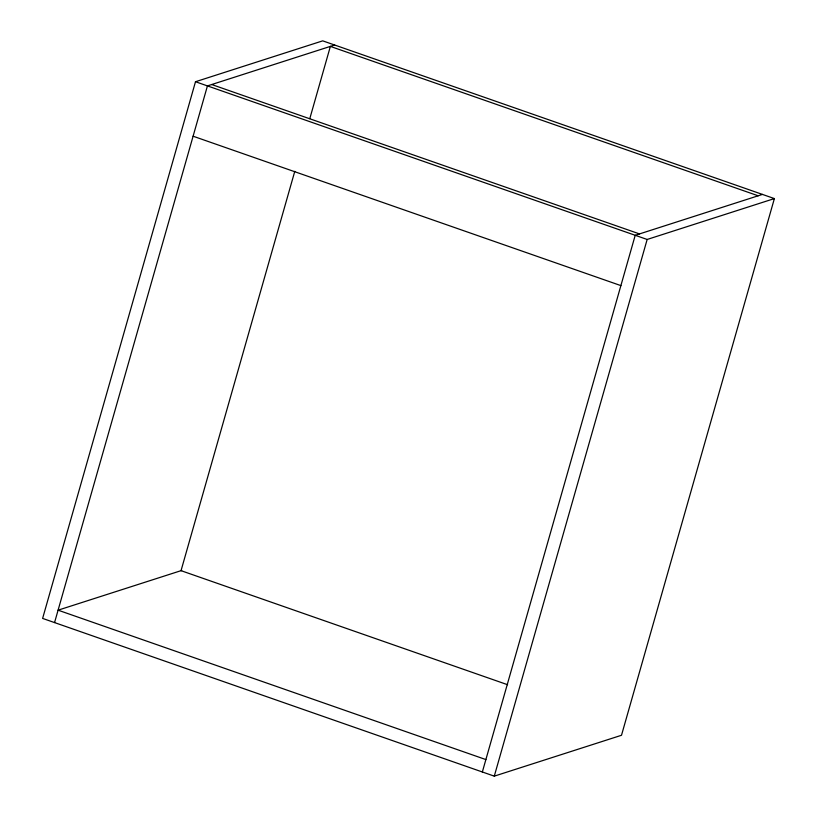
<?xml version="1.0" encoding="UTF-8"?>
<svg xmlns="http://www.w3.org/2000/svg" width="817" height="817" viewBox="0 0 817 817"><rect width="100%" height="100%" fill="white"/><g stroke="black" fill="none" stroke-linecap="round" stroke-linejoin="round"><path stroke-width="1.23" d="M195.498 81.731L42.617 618.418L494.285 776.15L621.502 735.269L774.383 198.582L322.715 40.85L195.498 81.731L647.156 239.463L774.383 198.582M54.555 622.585L207.436 85.897L334.653 45.017M294.784 171.335L181.037 570.664L507.602 684.717M309.786 118.669L330.374 46.395L758.166 195.794M482.347 771.983L635.217 235.296L762.445 194.415M494.285 776.15L647.156 239.463M181.68 570.46L58.089 610.176L485.88 759.575M211.715 84.529L639.497 233.917M193.098 136.214L620.889 285.613"/></g></svg>
